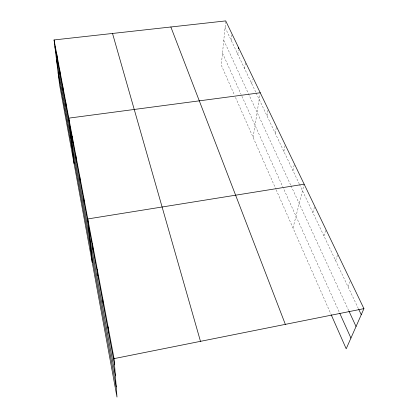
<?xml version="1.0" encoding="UTF-8"?>
<svg xmlns="http://www.w3.org/2000/svg" width="418" height="418" viewBox="0 0 418 418"><rect width="100%" height="100%" fill="white"/><g stroke="black" fill="none" stroke-linecap="round" stroke-linejoin="round"><path stroke-width="0.31" stroke-dasharray="2.09 1.57" d="M225.663 21.49L221.274 65.145L234.477 95.121M231.3 40.556L231.959 34.61M237.811 54.288L238.317 50.108M244.614 68.636L245.408 62.648M251.73 83.652L252.341 79.446M253.109 137.428L260.148 93.366M267.003 115.87L268.163 109.255M275.211 133.185L276.481 126.576M283.843 151.384L285.102 145.386M292.919 170.534L294.439 163.966M292.992 227.982L304.001 184.782M312.904 212.684L314.728 206.205M323.929 235.94L325.935 229.534M335.617 260.602L337.822 254.29M348.042 286.8L350.467 280.609M225.067 27.41L255.873 92.388M256.15 92.968L299.21 183.8M299.481 184.375L358.508 308.881M223.776 40.285L290.75 185.216M291.027 185.806L348.722 310.652M222.486 53.107L241.165 94.552M241.949 96.292L339.437 312.586M235.491 97.425L275.89 189.145M276.146 189.741L330.936 314.132"/><path stroke-width="0.63" d="M238.459 48.911L238.605 47.72M54.068 39.945L114.067 358.623L116.993 397.1L59.628 85.073L54.068 39.945L225.725 20.9L363.932 308.646L346.203 348.795L331.197 314.723M114.067 358.623L363.932 308.646M304.152 184.186L87.77 218.943L92.273 262.65M260.242 92.765L68.792 118.137L74.028 163.396M358.785 309.461L361.262 314.691M348.993 311.243L356.047 326.505M339.709 313.181L350.932 338.084M170.857 26.987L285.342 324.363M112.526 33.456L200.483 341.339M54.889 46.602L114.511 364.449M56.508 59.748L115.373 375.798M58.118 72.821L116.214 386.88M56.743 54.147L57.559 60.829M62.475 84.603L63.275 91.317M59.544 69.017L60.349 75.721M65.558 100.957L66.347 107.682M72.194 136.211L72.957 142.919M75.778 155.245L76.52 161.933M79.556 175.314L80.282 181.971M83.548 196.517L84.248 203.122M92.383 243.448L93.026 249.907M97.289 269.505L97.89 275.854M102.514 297.271L103.074 303.478M108.095 326.913L108.602 332.947"/></g></svg>
